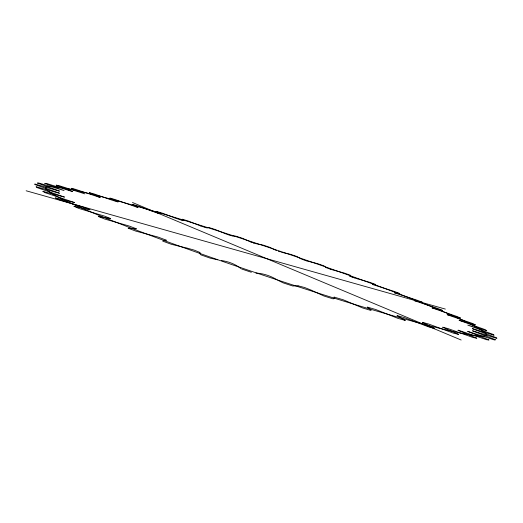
<?xml version="1.0" encoding="UTF-8"?>
<svg xmlns="http://www.w3.org/2000/svg" width="523" height="523" viewBox="0 0 523 523"><rect width="100%" height="100%" fill="white"/><g stroke="black" fill="none" stroke-linecap="round" stroke-linejoin="round"><path stroke-width="0.78" d="M297.992 285.82L292.717 285.983A243.64 14.762 18.5 0 1 283.093 282.838L278.053 280.354M199.917 252.589L199.603 253.4L200.95 254.884A243.64 14.762 18.5 0 0 210.253 258.153L217.784 259.82M375.586 284.577L372.716 284.46M182.285 219.242L182.324 219.222A243.64 14.762 18.5 0 1 188.417 221.105L200.721 225.975M350.397 275.856L349.632 275.928M207.513 227.564L208.795 227.479A243.64 14.762 18.5 0 1 215.058 229.46L226.681 234.226M232.63 235.919L235.866 236.148A243.64 14.762 18.5 0 1 242.227 238.213L250.883 242.044M298.032 285.793L304.693 287.539L310.995 290.069M367.447 307.119L375.684 309.511L397.742 318.298A243.64 14.762 18.5 0 0 405.305 320.449L397.153 315.689M166.288 240.273L163.692 240.41L162.705 241.11A243.64 14.762 18.5 0 0 171.322 244.28L186.338 247.961M136.268 228.839L128.128 228.185A243.64 14.762 18.5 0 0 135.79 231.101L157.985 237.043L166.327 240.181M397.153 315.598L404.482 317.69L428.33 326.777A243.64 14.762 18.5 0 0 434.711 328.464L422.434 322.41M334.092 297.084L343.33 299.816L362.583 307.942A243.64 14.762 18.5 0 0 371.127 310.505L370.055 309.08L367.44 307.21M110.621 218.601L98.291 216.463A243.64 14.762 18.5 0 0 104.777 219.065L128.959 225.956L136.294 228.767M422.44 322.325L428.736 324.077L453.598 333.203A243.64 14.762 18.5 0 0 458.664 334.393L442.759 327.267M74.495 202.591L55.373 197.877A243.64 14.762 18.5 0 0 59.158 199.668L84.556 207.572L89.956 209.73M64.355 197.079L42.814 191.346A243.64 14.762 18.5 0 0 45.207 192.699L74.514 202.525M89.878 209.801L73.906 206.284A243.64 14.762 18.5 0 0 79.071 208.507L104.234 216.032L110.647 218.536M442.778 327.195L448.165 328.653L473.106 337.512A243.64 14.762 18.5 0 0 476.799 338.211L457.887 330.261L458.475 330.261M59.393 193.281L36.08 186.724A243.64 14.762 18.5 0 0 37.14 187.633L64.388 197.027M472.648 330.771L496.85 338.414A243.64 14.762 18.5 0 0 496.647 337.812L472.498 328.771M467.784 331.366L494.529 339.983A243.64 14.762 18.5 0 0 495.549 339.767L472.57 330.915M59.328 191.137L34.851 183.972A243.64 14.762 18.5 0 0 34.668 184.449L59.347 193.118M472.432 328.594L494.098 335.23A243.64 14.762 18.5 0 0 492.777 334.282L467.778 325.103L486.763 330.641A243.64 14.762 18.5 0 0 484.455 329.392L459.187 320.351M459.187 320.285L475.394 324.848A243.64 14.762 18.5 0 0 472.223 323.351L447.766 314.911M100.096 197.354L99.004 197.125M118.002 201.898L116.511 201.558M183.115 220.536L181.396 220.118M394.355 292.71L399.82 293.54A243.64 14.762 18.5 0 0 394.342 291.455L372.67 284.551M159.894 213.613L158.279 213.227M414.249 300.562L422.27 302.242A243.64 14.762 18.5 0 0 417.21 300.254L394.322 292.775M207.409 228.021L205.127 227.427M232.48 235.958L229.93 235.291M72.226 191.503L72.704 191.496L56.19 185.149A243.64 14.762 18.5 0 1 59.393 185.77L84.876 193.863L71.22 188.313A243.64 14.762 18.5 0 1 75.168 189.228L98.952 197.112M255.917 273.045C263.5 273.47 270.901 275.961 277.334 279.982M72.324 191.523L47.044 183.632A243.64 14.762 18.5 0 0 44.723 183.344L64.068 190.535L38.682 182.985A243.64 14.762 18.5 0 0 37.368 183.063L59.452 191.019M458.396 330.248L486.71 339.734A243.64 14.762 18.5 0 0 489.044 339.963L467.758 331.432M221.327 260.519C228.433 261.526 235.258 264.03 240.822 268.534M251.354 272.261L251.223 272.235A243.64 14.762 18.5 0 1 241.58 268.966M187.378 248.19L194.02 250.046L199.969 252.472M187.084 248.124L186.639 248.033M439.104 309.662L442.648 310.472A243.64 14.762 18.5 0 0 438.104 308.603L414.242 300.64M438.921 309.616L431.985 307.877L456.605 316.356A243.64 14.762 18.5 0 1 460.515 318.062L447.113 314.506L447.851 314.951M116.335 201.512L110.634 199.688M357.765 278.883L369.905 282.355A243.64 14.762 18.5 0 1 375.717 284.492M357.719 278.87L354.777 277.988M136.627 207.03L138.065 207.363L132.482 204.415A243.64 14.762 18.5 0 1 138.007 206.003L152.016 211.161M136.431 206.977L136.111 206.886M135.98 206.846L114.949 199.492A243.64 14.762 18.5 0 0 109.843 198.099L118.028 201.832M26.15 190.777L445.361 309.086M158.142 213.188L157.312 212.946M157.168 212.907L152.075 211.187M181.259 220.078L180.017 219.699M307.04 260.997L317.723 263.69A243.64 14.762 18.5 0 1 323.966 265.874L325.378 266.978M281.505 252.276L290.618 254.355A243.64 14.762 18.5 0 1 296.966 256.518L300.28 258.512M306.903 260.957L305.883 260.637M179.866 219.653L174.983 217.954M204.983 227.381L203.918 227.054M255.224 243.522L263.239 245.137A243.64 14.762 18.5 0 1 269.626 247.268L276.7 250.661M331.203 269.495L344.252 273.058A243.64 14.762 18.5 0 1 350.318 275.235L350.515 275.49M229.479 235.147L228.231 234.749M331.052 269.443L330.667 269.319M203.303 226.858L200.858 226.021M280.335 251.903L279.942 251.779M254.538 243.3L253.825 243.071M330.588 269.299L325.352 267.325M227.917 234.644L227.296 234.435M253.988 243.123L253.276 242.888M305.419 260.487L305.027 260.356M354.614 277.935L352.744 277.288M279.557 251.648L278.295 251.223M252.576 242.652L252.119 242.495M304.563 260.192L303.471 259.82M302.869 259.604L300.352 258.571M251.681 242.339L251.073 242.116M110.49 199.636L93.852 193.856A243.64 14.762 18.5 0 0 89.27 192.68L100.154 197.289M352.665 277.262L351.718 276.915M351.574 276.863L349.547 276.007M174.878 217.914L162.62 213.247A243.64 14.762 18.5 0 0 156.769 211.501L159.907 213.541M132.482 202.506L461.149 340.015M311.218 290.18L323.927 295.992A243.64 14.762 18.5 0 0 333.177 298.894L334.465 298.287L334.086 297.221M183.135 220.451L182.167 219.673M141.936 232.245A232.369 14.056 18.5 0 0 485.658 335.622A232.369 14.056 18.5 0 0 169.949 215.986A232.369 14.056 18.5 0 0 141.936 232.245"/></g></svg>
